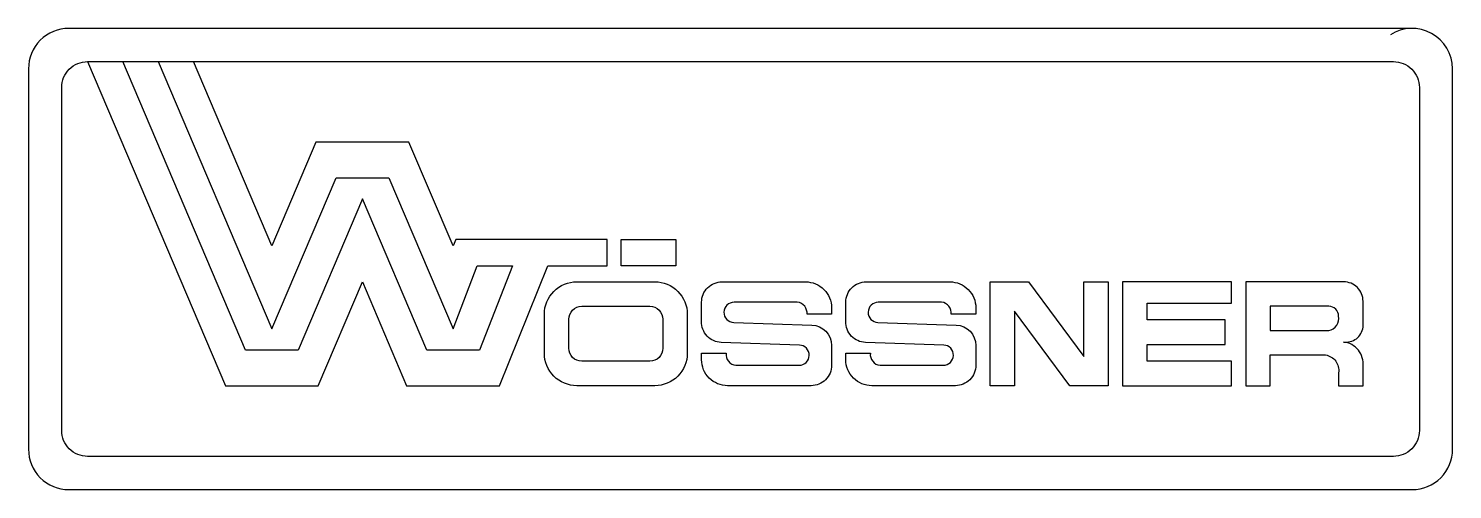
# Model space of a CAD drawing. Header units: millimetres. Extents: x -18 to 19.1, y -1.4 to 10.7.
import ezdxf

# ---------------------------------------------------------------- set-up
doc = ezdxf.new("R2010")
doc.units = ezdxf.units.MM

msp = doc.modelspace()

# ---------------------------------------------------------------- linework, layer by layer
at = {"color": 7, "linetype": 'Continuous', "lineweight": 25, "flags": 128}
msp.add_lwpolyline([(18.065, 10.661), (-16.935, 10.661, 0.414214), (-17.988, 9.609), (-17.988, -0.317, 0.414214), (-16.935, -1.37), (18.065, -1.37, 0.414214), (19.118, -0.317), (19.118, 9.609, 0.591732), (17.5, 10.497)], format="xyb", dxfattribs=at)
for points in [[(-16.446, -0.505, -0.414214), (-17.123, 0.172), (-17.123, 9.12, -0.414214), (-16.446, 9.797), (-15.526, 9.797), (-14.606, 9.797), (-13.687, 9.797), (17.576, 9.797, -0.414214), (18.253, 9.12), (18.253, 0.172, -0.414214), (17.576, -0.505)], [(-3.7, 1.34, -0.414214), (-4.546, 2.187), (-4.546, 3.203, -0.414214), (-3.7, 4.05), (-1.667, 4.05, -0.414214), (-0.821, 3.203), (-0.821, 2.187, -0.414214), (-1.667, 1.34)], [(2.299, 3.203, 0.414214), (2.045, 3.518), (0.397, 3.518, 0.983495), (0.388, 2.989), (2.423, 2.922, -0.404498), (2.938, 2.39), (2.938, 1.872, -0.414214), (2.406, 1.34), (0.228, 1.34, -0.414214), (-0.449, 2.017), (-0.449, 2.187), (0.189, 2.187, 0.414214), (0.443, 1.872), (2.091, 1.872, 0.983495), (2.1, 2.4), (0.065, 2.468, -0.414214), (-0.449, 3.017), (-0.449, 3.518, -0.414214), (0.083, 4.05), (2.26, 4.05, -0.414214), (2.938, 3.372), (2.938, 3.203)], [(6.058, 3.203, 0.414214), (5.804, 3.518), (4.156, 3.518, 0.983495), (4.147, 2.989), (6.182, 2.922, -0.404498), (6.696, 2.39), (6.696, 1.872, -0.414214), (6.164, 1.34), (3.987, 1.34, -0.414214), (3.309, 2.017), (3.309, 2.187), (3.948, 2.187, 0.414214), (4.202, 1.872), (5.849, 1.872, 0.983495), (5.859, 2.4), (3.823, 2.468, -0.414214), (3.309, 3.017), (3.309, 3.518, -0.414214), (3.841, 4.05), (6.019, 4.05, -0.414214), (6.696, 3.372), (6.696, 3.203)], [(16.149, 1.679), (16.149, 1.34), (16.787, 1.34), (16.787, 1.848, 0.414214), (16.279, 2.48, 0.414214), (16.787, 2.864), (16.787, 3.542, 0.414214), (16.279, 4.05), (13.732, 4.05), (13.732, 1.34), (14.37, 1.34), (14.37, 2.141), (15.81, 2.141, -0.414214)], [(-3.569, 1.978, -0.414214), (-3.908, 2.317), (-3.908, 3.072, -0.414214), (-3.569, 3.411), (-1.798, 3.411, -0.414214), (-1.459, 3.072), (-1.459, 2.317, -0.414214), (-1.798, 1.978)], [(16.149, 3.157, 0.414214), (15.895, 3.411), (14.37, 3.411), (14.37, 2.779), (15.895, 2.779, 0.414214)]]:
    msp.add_lwpolyline(points, format="xyb", close=True, dxfattribs=at)
for points in [[(-16.446, 9.797), (-12.857, 1.34), (-10.436, 1.34), (-9.286, 4.048), (-8.137, 1.34), (-5.716, 1.34), (-4.455, 4.466), (-2.909, 4.466), (-2.909, 5.157), (-6.855, 5.157), (-6.926, 4.99), (-8.076, 7.698), (-10.497, 7.698), (-11.646, 4.99), (-13.687, 9.797)], [(-14.606, 9.797), (-11.646, 2.822), (-9.972, 6.766), (-8.6, 6.766), (-6.926, 2.822), (-6.295, 4.466), (-5.375, 4.466), (-6.24, 2.271), (-7.612, 2.271), (-9.286, 6.215), (-10.96, 2.271), (-12.332, 2.271), (-15.526, 9.797)]]:
    msp.add_lwpolyline(points, dxfattribs=at)
for points in [[(-1.117, 5.157), (-1.117, 4.466), (-2.543, 4.466), (-2.543, 5.157)], [(7.707, 1.34), (7.069, 1.34), (7.069, 4.05), (8.07, 4.05), (9.509, 2.102), (9.509, 4.05), (10.148, 4.05), (10.148, 1.34), (9.147, 1.34), (7.707, 3.288)], [(10.52, 4.05), (10.52, 1.34), (13.36, 1.34), (13.36, 1.978), (11.159, 1.978), (11.159, 2.418), (13.191, 2.418), (13.191, 3.056), (11.159, 3.056), (11.159, 3.496), (13.36, 3.496), (13.36, 4.05)]]:
    msp.add_lwpolyline(points, close=True, dxfattribs=at)

doc.saveas('drawing.dxf')
